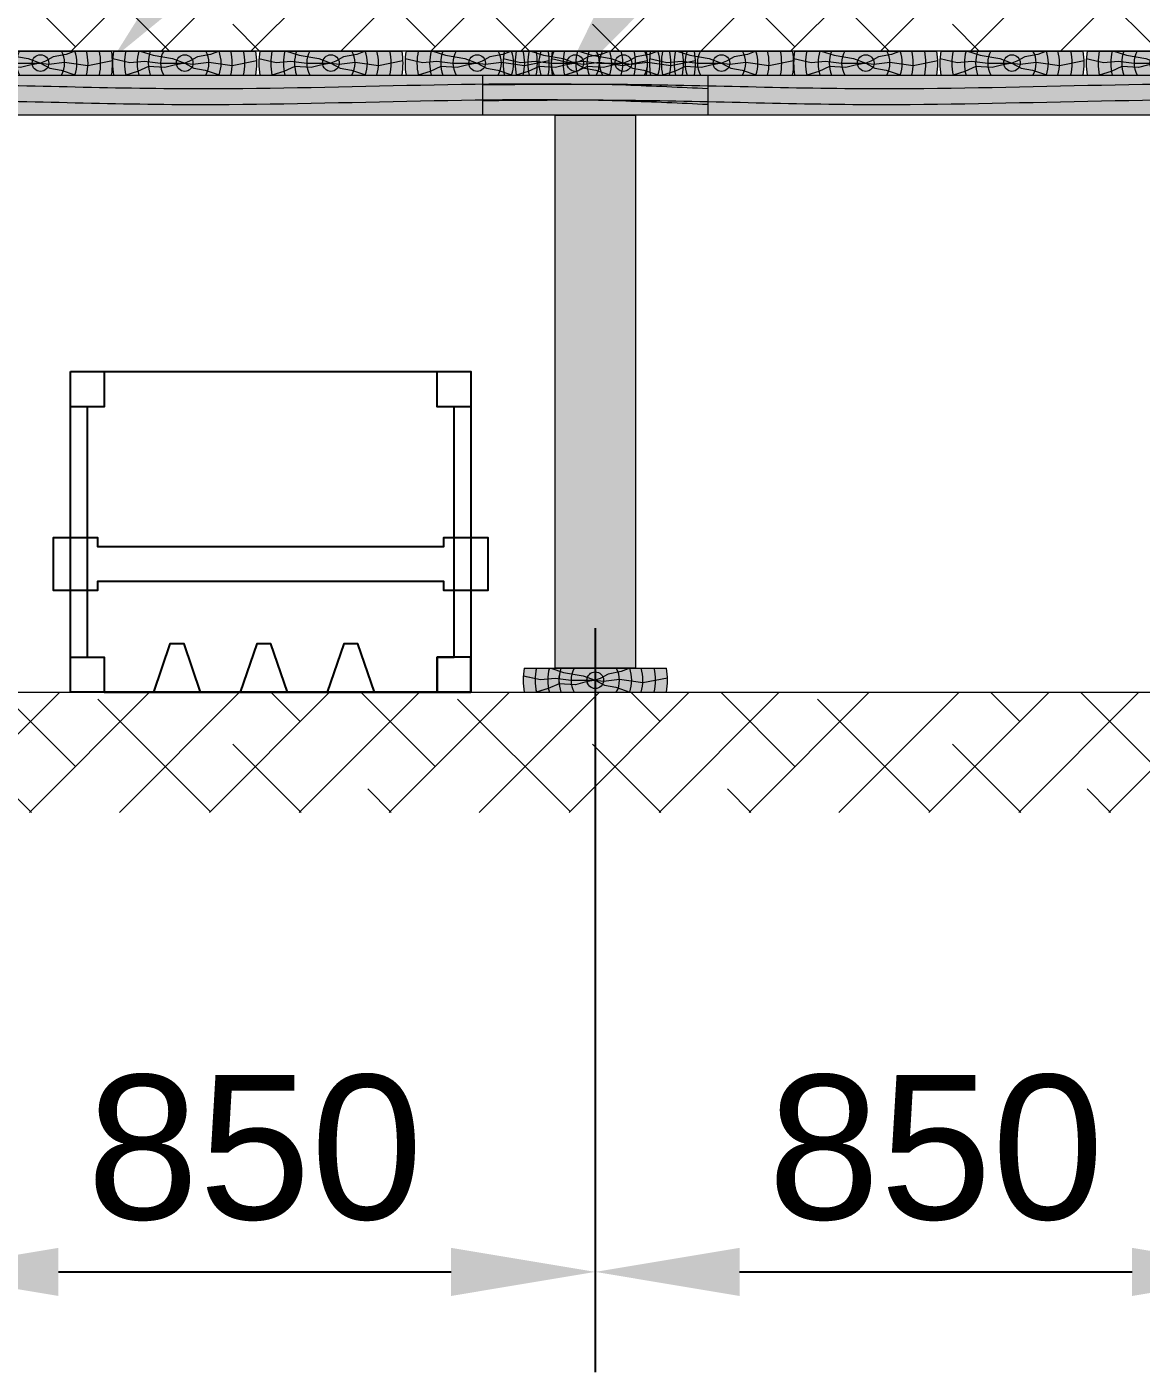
# Model space of a CAD drawing. Header units: inches. Extents: x 523 to 1492, y 69 to 539.
# Drawn here: x 1018.72 to 1032.63, y 202.35 to 219.14 of the extents above; entities that cross this region are included whole.
import ezdxf
from ezdxf import colors
from ezdxf.entities.mleader import LeaderData, LeaderLine
from ezdxf.math import Vec2, Vec3

# ---------------------------------------------------------------- set-up
doc = ezdxf.new("R2010")
doc.units = ezdxf.units.IN
doc.header["$MEASUREMENT"] = 0
doc.styles.get("Standard").update_dxf_attribs({"font": 'arial.ttf'})
doc.dimstyles.new('ISO-25', dxfattribs={"dimtxt": 2.5, "dimasz": 2.5, "dimexe": 1.25, "dimexo": 0, "dimtad": 1, "dimdec": 0, "dimtxsty": 'Standard', "dimcen": 2.5, "dimadec": 0, "dimazin": 0, "dimtfac": 1, "dimtdec": 0, "dimtmove": 0, "dimatfit": 3, "dimfxl": 0, "dimarcsym": 0})

# ---------------------------------------------------------------- blocks, each defined once
blk = doc.blocks.new('*D129')
at = {"color": 0, "linetype": 'ByBlock', "lineweight": -2}
for p, q in [((1014.314468153191, 218.8341617460055), (1014.314468153191, 223.3127200329855)), ((1017.314468153191, 218.8341617460055), (1017.314468153191, 223.3127200329855)), ((1012.514468153191, 222.0627200329855), (1005.379679612945, 222.0627200329855)), ((1017.314468153191, 222.0627200329855), (1014.314468153191, 222.0627200329855)), ((1019.114468153191, 222.0627200329855), (1020.914468153191, 222.0627200329855))]:
    blk.add_line(p, q, dxfattribs=at)
at = {"color": 0, "linetype": 'ByBlock'}
for points in [[(1012.514468153191, 222.3627200329855), (1012.514468153191, 221.7627200329854), (1014.314468153191, 222.0627200329855)], [(1019.114468153191, 222.3627200329855), (1019.114468153191, 221.7627200329854), (1017.314468153191, 222.0627200329855)]]:
    blk.add_solid(points, dxfattribs=at)
at = {"layer": 'Defpoints', "color": 0, "linetype": 'ByBlock'}
for p in [(1017.314468153191, 222.0627200329855), (1014.314468153191, 218.8341617460055), (1017.314468153191, 218.8341617460055)]:
    blk.add_point(p, dxfattribs=at)
at = {"color": 0, "linetype": 'ByBlock', "lineweight": 15, "insert": (1007.989468153191, 223.6073653263006), "char_height": 1.8, "attachment_point": 5}
blk.add_mtext('300', dxfattribs=at)
blk = doc.blocks.new('Доска S - 180')
at = {"linetype": 'ByBlock', "lineweight": 15}
h = blk.add_hatch(color=254, dxfattribs=at)
edge = h.paths.add_edge_path()
edge.add_line((1818.906264253147, -3796.897117512131), (1820.681088188076, -3796.897117512132))
edge.add_arc((1819.793676220611, -3797.047117512132), 0.9, -9.59406822683792, 9.59406822689499, ccw=False)
edge.add_line((1820.681088188076, -3797.197117512132), (1818.906264253146, -3797.197117512133))
edge.add_arc((1819.793676220611, -3797.047117512132), 0.9, 170.405931773074, 189.594068226895, ccw=False)
at = {"color": 7, "linetype": 'ByBlock', "lineweight": 15}
for p, q in [((1818.906264253147, -3796.897117512131), (1820.681088188076, -3796.897117512132)), ((1818.906264253146, -3797.197117512133), (1820.681088188076, -3797.197117512132))]:
    blk.add_line(p, q, dxfattribs=at)
for points in [[(1818.895391583456, -3796.991577340625), (1819.110420832621, -3797.038344401648), (1819.291995432552, -3797.021270287953), (1819.491748322557, -3797.047117512132), (1819.793676220611, -3797.047117512132), (1819.896515360469, -3797.060005460396), (1820.095348689191, -3797.03470069594), (1820.386083974289, -3797.077703048796), (1820.693125247204, -3797.015630235947)], [(1820.22297748386, -3796.897117512132), (1820.115806117425, -3796.93990079624), (1819.952371843767, -3796.969694910678), (1819.855180815874, -3797.024854140138), (1819.793676220611, -3797.047117512132), (1819.661462691744, -3797.072417742576), (1819.545510240216, -3797.10330305977), (1819.341106346245, -3797.091615640666), (1819.2064981687, -3797.151840186236), (1819.057674814675, -3797.197117512133)], [(1819.238409722591, -3796.897117512132), (1819.398353000757, -3796.949261604186), (1819.640602387386, -3796.990663120481), (1819.793676220611, -3797.047117512132), (1819.909109200235, -3797.10866279095), (1820.050462391973, -3797.135140504859), (1820.223856472501, -3797.194577762746)]]:
    blk.add_lwpolyline(points, dxfattribs=at)
blk.add_circle((1819.793676220611, -3797.047117512132), 0.1036435617729694, dxfattribs=at)
for radius, start, end in [(0.9, 170.405931773074, 189.594068226895), (0.7511311932945741, 168.4806536054473, 191.5193463945187), (0.5931967815742161, 165.3527575098442, 194.6472424900172), (0.4547522123386898, 160.7403309426705, 199.2596690572755), (0.3019278980541095, 150.2109999533243, 209.7890000463653), (0.3019278980541095, 330.2109999536347, 29.7890000466543), (0.4547522123386898, 340.7403309427245, 19.25966905732954), (0.5931967815742161, 345.3527575099827, 14.64724249010779), (0.7511311932945741, 348.4806536055527, 11.51934639451869), (0.9, 350.405931773162, 9.594068226895022)]:
    blk.add_arc((1819.793676220611, -3797.047117512132), radius, start, end, dxfattribs=at)
blk = doc.blocks.new('Стойка 100 - 690')
at = {"linetype": 'ByBlock', "lineweight": 15}
blk.add_hatch(color=252, dxfattribs=at).paths.add_polyline_path([(1818.197098135963, -3816.387282798014), (1819.197098135963, -3816.387282798015), (1819.197098135964, -3823.287282798009), (1818.197098135964, -3823.287282798009)])
at = {"color": 7, "linetype": 'ByBlock', "lineweight": 15}
blk.add_lwpolyline([(1818.197098135963, -3816.387282798014), (1819.197098135963, -3816.387282798015), (1819.197098135964, -3823.287282798009), (1818.197098135964, -3823.287282798009), (1818.197098135963, -3816.387282798014)], dxfattribs=at)
blk = doc.blocks.new('Ш.Брус 1.1м')
at = {"linetype": 'ByBlock', "lineweight": 15}
blk.add_hatch(color=253, dxfattribs=at).paths.add_polyline_path([(1947.301210468528, -3883.717058536806), (1958.608880152479, -3883.717058536806), (1958.608880152479, -3884.217058536806), (1947.301210468528, -3884.217058536806)])
at = {"color": 7, "linetype": 'ByBlock', "lineweight": 15}
blk.add_lwpolyline([(1947.301210468528, -3883.717058536806), (1958.608880152479, -3883.717058536806), (1958.608880152479, -3884.217058536806), (1947.301210468528, -3884.217058536806)], close=True, dxfattribs=at)
for points, knots in [([(1947.301210468528, -3883.836950311753), (1947.835884037231, -3883.831582786162), (1949.442928548618, -3883.815449853758), (1952.870452565554, -3883.955759297053), (1956.104473381466, -3883.763862983298), (1958.267643344915, -3883.867217196303), (1958.608880152479, -3883.883580654349)], [0, 0, 0, 0, 1.60399955915605, 4.821069973706742, 10.28455131705409, 11.30803445593688, 11.30803445593688, 11.30803445593688, 11.30803445593688]), ([(1947.301210468528, -3884.034795470531), (1947.835884037231, -3884.029427944939), (1949.442928548618, -3884.013295012536), (1952.870452565554, -3884.153604455831), (1956.104473381466, -3883.961708142076), (1958.267643344915, -3884.065062355082), (1958.608880152479, -3884.081425813129)], [0, 0, 0, 0, 1.60399955915605, 4.821069973706742, 10.28455131705409, 11.30803445593674, 11.30803445593674, 11.30803445593674, 11.30803445593674])]:
    blk.add_open_spline(points, degree=3, knots=knots, dxfattribs=at)
blk = doc.blocks.new('Дорожка')
at = {"color": 7, "linetype": 'ByBlock', "lineweight": 15}
for name, p in [('Доска S - 180', (128.6613690898992, -86.5199410244341)), ('Доска S - 180', (130.4865878749267, -86.5199410244332)), ('Доска S - 180', (132.2865878749269, -86.5199410244332)), ('Доска S - 180', (134.1118066599545, -86.51994102443228)), ('Доска S - 180', (135.9370254449821, -86.51994102443092)), ('Доска S - 180', (137.7622442300167, -86.51994102442728)), ('Ш.Брус 1.1м', (0, 0)), ('Стойка 100 - 690', (130.00794717454, -67.8297757387918)), ('Стойка 100 - 690', (138.50794717454, -67.82977573899865)), ('Доска S - 180', (128.9113690894605, -94.21994102487645)), ('Доска S - 180', (137.4113690898994, -94.21994102487508))]:
    blk.add_blockref(name, p, dxfattribs=at)
blk = doc.blocks.new('*D167')
at = {"color": 0, "linetype": 'ByBlock', "lineweight": -2}
for p, q in [((1017.313856611211, 211.6341617470989), (1017.313856611211, 202.3514794030443)), ((1025.814139228202, 211.634161747098), (1025.814139228202, 202.3514794030443)), ((1019.113856611211, 203.6014794030443), (1024.014139228202, 203.6014794030443))]:
    blk.add_line(p, q, dxfattribs=at)
at = {"color": 0, "linetype": 'ByBlock'}
for points in [[(1019.113856611211, 203.9014794030443), (1019.113856611211, 203.3014794030443), (1017.313856611211, 203.6014794030443)], [(1024.014139228202, 203.9014794030443), (1024.014139228202, 203.3014794030443), (1025.814139228202, 203.6014794030443)]]:
    blk.add_solid(points, dxfattribs=at)
at = {"layer": 'Defpoints', "color": 0, "linetype": 'ByBlock'}
for p in [(1017.313856611211, 211.6341617470989), (1025.814139228202, 211.634161747098), (1025.814139228202, 203.6014794030443)]:
    blk.add_point(p, dxfattribs=at)
at = {"color": 0, "linetype": 'ByBlock', "lineweight": 15, "insert": (1021.563997919707, 205.1455107809434), "char_height": 1.8, "attachment_point": 5}
blk.add_mtext('850', dxfattribs=at)
blk = doc.blocks.new('*D168')
at = {"color": 0, "linetype": 'ByBlock', "lineweight": -2}
for p, q in [((1025.814139228202, 211.634161747098), (1025.814139228202, 202.3514794030443)), ((1034.314139228202, 211.6341617473049), (1034.314139228202, 202.3514794030443)), ((1027.614139228202, 203.6014794030443), (1032.514139228202, 203.6014794030443))]:
    blk.add_line(p, q, dxfattribs=at)
at = {"color": 0, "linetype": 'ByBlock'}
for points in [[(1027.614139228202, 203.9014794030443), (1027.614139228202, 203.3014794030443), (1025.814139228202, 203.6014794030443)], [(1032.514139228202, 203.9014794030443), (1032.514139228202, 203.3014794030443), (1034.314139228202, 203.6014794030443)]]:
    blk.add_solid(points, dxfattribs=at)
at = {"layer": 'Defpoints', "color": 0, "linetype": 'ByBlock'}
for p in [(1025.814139228202, 211.634161747098), (1034.314139228202, 211.6341617473049), (1034.314139228202, 203.6014794030443)]:
    blk.add_point(p, dxfattribs=at)
at = {"color": 0, "linetype": 'ByBlock', "lineweight": 15, "insert": (1030.064139228202, 205.1455107809434), "char_height": 1.8, "attachment_point": 5}
blk.add_mtext('850', dxfattribs=at)
blk = doc.blocks.new('Скрепер 3')
for points in [[(2555.199101316299, -2932.924712846021), (3055.204948279134, -2932.924712846021), (3055.204948279134, -3332.924712846021), (2555.199101316299, -3332.924712846021)], [(2555.199101316299, -2932.924712846021), (2597.199101316299, -2932.924712846021), (2597.199101316299, -2976.659678950022), (2555.199101316299, -2976.659678950022)], [(3013.204948279135, -2932.924712846021), (3055.204948279135, -2932.924712846021), (3055.204948279135, -2976.659678950022), (3013.204948279135, -2976.659678950022)], [(2597.199101316299, -3332.924712846021), (2555.199101316299, -3332.924712846021), (2555.199101316299, -3289.189746742029), (2597.199101316299, -3289.189746742029)], [(3013.204948279135, -3332.924712846021), (3055.204948279134, -3332.924712846021), (3055.204948279134, -3289.189746742029), (3013.204948279135, -3289.189746742029)]]:
    blk.add_lwpolyline(points, close=True)
for points in [[(2576.199101316299, -2976.659678950022), (2576.199101316299, -3289.189746742029), (2597.199101316299, -3289.189746742029), (2597.199101316299, -3332.924712846021), (3013.204948279135, -3332.924712846021), (3013.204948279135, -3289.189746742029), (3034.204948279134, -3289.189746742029), (3034.204948279135, -2976.659678950022)], [(3076.204948279134, -3139.796058977976), (3076.204948279134, -3139.796058977976), (3076.204948279134, -3206.053366714164), (3021.434010027096, -3206.053366714164), (3021.434010027096, -3194.79219589807), (2588.970039568338, -3194.79219589807), (2588.970039568338, -3206.053366714164), (2534.199101316299, -3206.053366714164), (2534.199101316299, -3139.796058977976), (2588.970039568338, -3139.796058977976), (2588.970039568338, -3151.05722979407), (3021.434010027096, -3151.05722979407), (3021.434010027096, -3139.796058977976), (3076.204948279134, -3139.796058977976), (3076.204948279134, -3139.796058977976)], [(2988.739838079867, -3332.924712846021), (2934.59717098909, -3332.924712846021), (2914.013434094724, -3272.71589779736), (2896.364010307615, -3272.71589779736), (2875.780273413248, -3332.924712846021), (2826.151210349205, -3332.924712846021), (2805.567473454839, -3272.71589779736), (2787.91804966773, -3272.71589779736), (2767.334312773364, -3332.924712846021), (2717.705249709321, -3332.924712846021), (2697.121512814955, -3272.71589779736), (2679.472089027846, -3272.71589779736), (2658.88835213348, -3332.924712846021), (2588.322991137645, -3332.924712846021)]]:
    blk.add_lwpolyline(points)

msp = doc.modelspace()

# ---------------------------------------------------------------- hatches: boundary and pattern name
at = {"linetype": 'ByBlock', "lineweight": 15}
h = msp.add_hatch(dxfattribs=at)
h.set_pattern_fill('ANSI38', scale=0.25, style=0)
h.set_pattern_definition([(45, (-1046.695785929073, 4059.630287784324), (-0.561266007566822, 0.5612660075668221), []), (135, (-1046.695785929073, 4059.630287784324), (-1.683798022700466, 0.5612660075668222), [1.984375, -1.190625])])
h.paths.add_polyline_path([(1012.358146334241, 220.3341617464794), (1012.358146334241, 209.3342765169173), (1069.717974650771, 209.3350949488004), (1069.729858652095, 228.4370602909084), (1063.922654280893, 227.1284559017872), (1060.420752513865, 225.4381805605817), (1057.415877880064, 225.1046353473407), (1054.779691799421, 223.3358050326442), (1051.37707626672, 223.2538900207646), (1048.613263444761, 221.0625414251954), (1046.865888829817, 220.3341617464794)])
h.paths.add_polyline_path([(1012.358146334241, 218.8341617464794), (1012.358146334241, 210.8341617466526), (1069.717974070193, 210.8341617466531), (1069.717974070193, 226.8967696606273), (1064.419979627551, 225.7029114221323), (1060.841493135352, 223.975670660112), (1057.946541231414, 223.6543270209268), (1055.252617265663, 221.8467556923706), (1051.915373098943, 221.7664144393157), (1049.382284683216, 219.7580006646376), (1047.166005562508, 218.8341617464794)])

# ---------------------------------------------------------------- linework, layer by layer
at = {"color": 7, "linetype": 'ByBlock', "lineweight": 15}
msp.add_lwpolyline([(1069.728902496971, 226.9001669893914), (1064.419979627551, 225.7029114221323), (1060.841493135352, 223.975670660112), (1057.946541231414, 223.6543270209268), (1055.252617265663, 221.8467556923706), (1051.915373098943, 221.7664144393157), (1049.382284683216, 219.7580006646376), (1047.166005562508, 218.8341617464794), (1014.31446815319, 218.8341617460055), (1014.31446815319, 210.8341617460055), (1069.717974070193, 210.8341617466531), (1069.719001845625, 210.9861752518177)], dxfattribs=at)

# ---------------------------------------------------------------- block references
for p in [(-931.3911886992851, 4102.251220283015), (-922.8909060823007, 4102.251220283015)]:
    msp.add_blockref('Дорожка', p, dxfattribs=at)
at = {"xscale": 0.009999999999990905, "yscale": 0.009999999999990905, "zscale": 0.009999999999990905}
msp.add_blockref('Скрепер 3', (993.7100747006878, 244.1634088748759), dxfattribs=at)

# ---------------------------------------------------------------- dimensions: what is measured, and where the dimension line sits
at = {"color": 7, "linetype": 'ByBlock', "lineweight": 15}
dim = msp.add_linear_dim(base=(1017.314468153191, 222.0627200329855), p1=(1014.314468153191, 218.8341617460055), p2=(1017.314468153191, 218.8341617460055), dimstyle='ISO-25', override={"dimtxt": 1.8, "dimasz": 1.8, "dimlfac": 100, "dimrnd": 0.05, "dimfxl": 1.25}, dxfattribs=at)
dim.commit()
dim.dimension.update_dxf_attribs({"geometry": '*D129', "text_midpoint": (1007.989468153191, 222.0627200329855), "dimtype": 160})
for base, p1, p2, picture, middle in [((1025.814139228202, 203.6014794030443), (1017.313856611211, 211.6341617470989), (1025.814139228202, 211.634161747098), '*D167', (1021.563997919707, 205.1455107809434)), ((1034.314139228202, 203.6014794030443), (1025.814139228202, 211.634161747098), (1034.314139228202, 211.6341617473049), '*D168', (1030.064139228202, 205.1455107809434))]:
    dim = msp.add_linear_dim(base=base, p1=p1, p2=p2, dimstyle='ISO-25', override={"dimtxt": 1.8, "dimasz": 1.8, "dimlfac": 100, "dimrnd": 0.05, "dimtmove": 1, "dimfxl": 1.25}, dxfattribs=at)
    dim.commit()
    dim.dimension.update_dxf_attribs({"geometry": picture, "text_midpoint": middle})

# ---------------------------------------------------------------- leaders
ml = msp.add_multileader_mtext('Standard', dxfattribs=at)
ml.set_content('доска 30мм, l-1,1м', color=7)
ml.set_leader_properties()
ml.build(insert=Vec2(0, 0))
ml.multileader.update_dxf_attribs({"dogleg_length": 0.5, "arrow_head_size": 3.6})
ctx = ml.context
ctx.base_point, ctx.char_height, ctx.arrow_head_size, ctx.landing_gap_size, ctx.plane_origin, ctx.plane_x_axis, ctx.plane_y_axis = Vec3(1026.330357325507, 225.0157625783472), 1.6, 3.6, 1, Vec3(1021.63157027682, 210.8191610450181), Vec3(1, -3.885780586188048e-16), Vec3(3.885780586188048e-16, 1)
notes = []
notes.append((ctx, [(0, (1, 1, 0), (1025.330357325507, 225.0157625783472), (1, -3.885780586188048e-16), 1, [(0, [(1019.790790759098, 218.7397019179566)], 0, [])])]))
ctx.mtext.insert, ctx.mtext.flow_direction = Vec3(1027.330357325507, 225.9800190585655), 5
ml = msp.add_multileader_mtext('Standard')
ml.set_content('скрепер', color=256)
ml.set_leader_properties()
ml.build(insert=Vec2(0, 0))
ml.multileader.update_dxf_attribs({"dogleg_length": 0.36, "arrow_head_size": 1.8})
ctx = ml.context
ctx.base_point, ctx.char_height, ctx.arrow_head_size, ctx.landing_gap_size, ctx.plane_origin = Vec3(1028.815050534415, 222.6709807227161), 1.8, 1.8, 0.09, Vec3(1023.560183896785, 217.7864084738217)
notes.append((ctx, [(1, (1, 1, 0), (1028.455050534415, 222.6709807227161), (1, 0), 0.36, [(0, [(1025.289531567205, 218.2237581348613)], 0, [])])]))
ctx.mtext.insert, ctx.mtext.flow_direction = Vec3(1028.905050534415, 223.8208442970681), 5
for ctx, leaders in notes:
    for number, flags, end, landing, length, lines in leaders:
        leader = LeaderData()
        leader.index, (leader.has_last_leader_line, leader.has_dogleg_vector, leader.attachment_direction) = number, flags
        leader.last_leader_point, leader.dogleg_vector, leader.dogleg_length = Vec3(end), Vec3(landing), length
        for number, points, colour, breaks in lines:
            line = LeaderLine()
            line.index, line.vertices, line.color, line.breaks = number, Vec3.list(points), colors.encode_raw_color(colour), breaks
            leader.lines.append(line)
        ctx.leaders.append(leader)

doc.saveas('drawing.dxf')
